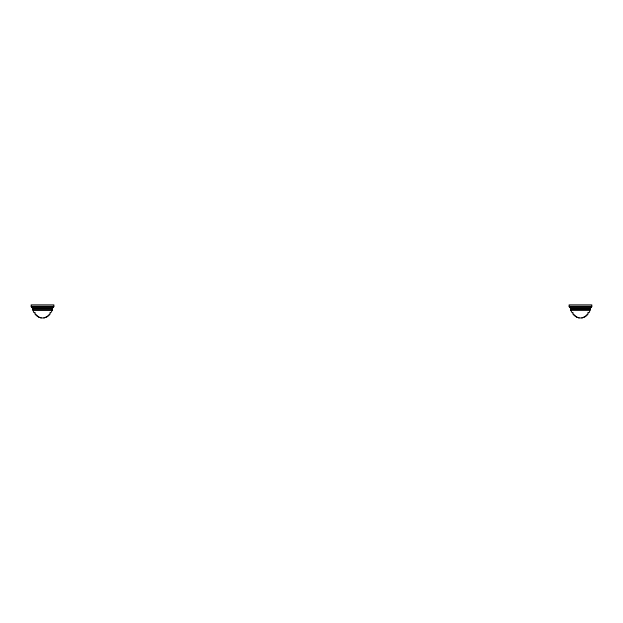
<?xml version="1.0" encoding="UTF-8"?>
<svg xmlns="http://www.w3.org/2000/svg" width="623" height="623" viewBox="0 0 623 623"><rect width="100%" height="100%" fill="white"/><g stroke="black" fill="none" stroke-linecap="round" stroke-linejoin="round"><path stroke-width="0.93" d="M53.882 306.251L53.905 304.865L31.15 304.865L31.173 306.251A1.246 1.246 0 0 0 31.532 307.077L32.489 308.042A1.207 1.207 0 0 1 32.84 308.899L52.215 308.899A1.207 1.207 0 0 1 52.573 308.042L53.531 307.084A1.246 1.246 0 0 0 53.874 306.251L31.189 306.251M591.811 306.251L569.134 306.251A1.246 1.246 0 0 0 569.477 307.077L570.427 308.042A1.207 1.207 0 0 1 570.785 308.899L590.16 308.899A1.207 1.207 0 0 1 590.511 308.042L591.468 307.084A1.246 1.246 0 0 0 591.819 306.251L591.85 304.865L569.095 304.865L569.118 306.251M52.028 309.678L52.215 309.117L32.871 309.117M50.658 312.505L50.12 312.505L50.985 312.505A10.287 10.287 0 0 0 52.013 310.542L52.052 310.386A5.093 5.093 0 0 0 52.207 309.117L52.168 309.436M590.113 309.429L590.16 309.117A0.841 0.841 0 0 1 589.685 309.888L590.152 309.203A5.101 5.101 0 0 1 589.989 310.394L570.948 310.386A5.093 5.093 0 0 1 570.793 309.117L590.129 309.117M43.867 318.003L47.177 316.531L50.245 313.618C46.764 319.591 38.283 319.264 34.81 313.618L38.533 316.951L41.196 318.003M581.804 318.003L585.122 316.531L588.19 313.618C584.709 319.591 576.228 319.264 572.755 313.618L576.477 316.951L579.133 318.003M31.532 307.084L53.531 307.084M569.469 307.084L591.468 307.084M32.489 308.042L52.573 308.042M570.427 308.042L590.511 308.042M51.982 310.534L33.027 310.464A5.093 5.093 0 0 1 32.848 309.117A0.841 0.841 0 0 0 33.315 309.888L32.848 309.203L33.128 309.763M33.05 310.542A10.287 10.287 0 0 0 34.031 312.505L35.2 312.505M589.958 310.542A10.287 10.287 0 0 1 588.969 312.505L587.801 312.505M34.055 312.505L34.6 312.505M570.987 310.542A10.287 10.287 0 0 0 571.976 312.505L572.872 312.505L572.342 312.505M588.4 312.505L588.945 312.505M570.972 309.678L570.785 309.117L570.972 309.678M570.964 309.701A0.841 0.841 0 0 1 570.707 309.125M570.948 310.386A5.101 5.101 0 0 1 570.793 309.117M52.293 309.125A0.841 0.841 0 0 1 52.036 309.701M52.207 309.117A5.101 5.101 0 0 1 52.052 310.386"/></g></svg>
